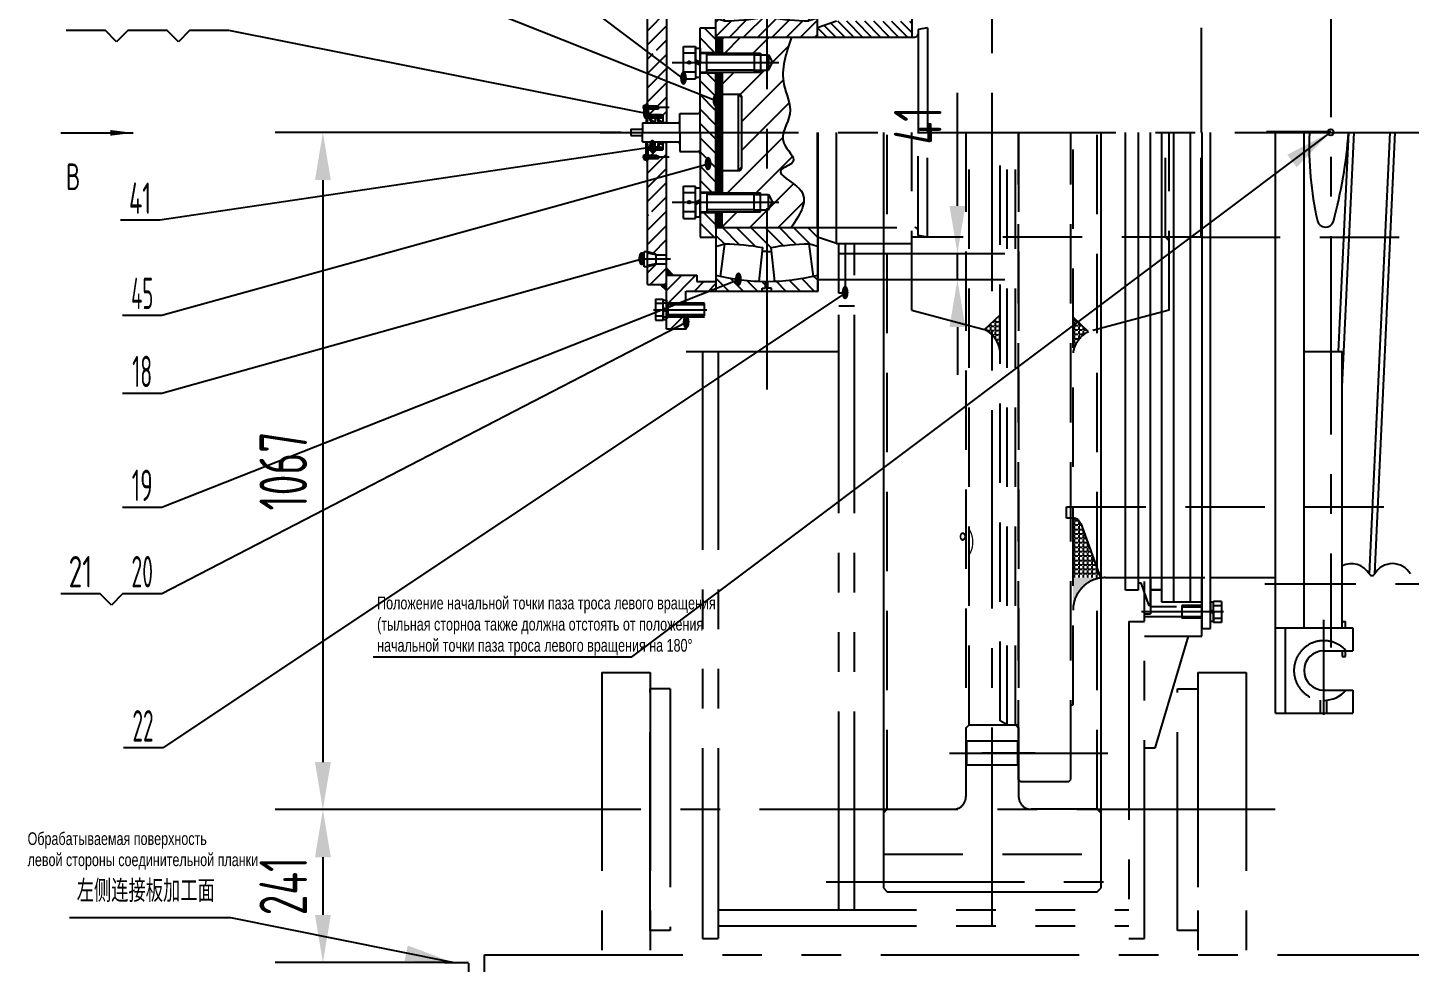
# Model space of a CAD drawing. Header units: millimetres. Extents: x 0 to 10500, y 0 to 7425.
# Drawn here: x 1186 to 3365, y 3063 to 4537 of the extents above; entities that cross this region are included whole.
import ezdxf
from ezdxf.enums import TextEntityAlignment as Align

# ---------------------------------------------------------------- set-up
doc = ezdxf.new("R2010")
doc.units = ezdxf.units.MM
doc.header["$LTSCALE"] = 250
for name, pattern in [('F', [0.75, 0.5, -0.25]), ('G', [2, 1.25, -0.25, 0.25, -0.25]), ('K', [2.5, 1.25, -0.25, 0.25, -0.25, 0.25, -0.25])]:
    doc.linetypes.add(name, pattern=pattern)
for name, color, linetype in [('01', 7, 'Continuous'), ('02', 1, 'Continuous'), ('04', 2, 'F'), ('05', 142, 'G'), ('07', 6, 'K'), ('08', 1, 'Continuous'), ('11', 3, 'Continuous')]:
    doc.layers.add(name, color=color, linetype=linetype)
doc.styles.get("Standard").update_dxf_attribs({"font": 'isocp', "width": 0.707, "bigfont": 'intecad.shx'})
doc.dimstyles.new('INTE', dxfattribs={"dimscale": 25, "dimtxt": 3, "dimasz": 3, "dimexe": 3, "dimexo": 0, "dimgap": 1, "dimtad": 1, "dimdsep": 46, "dimtxsty": 'Standard', "dimcen": 0, "dimclrd": 1, "dimclre": 1, "dimclrt": 3, "dimaunit": 1, "dimadec": 0, "dimazin": 0, "dimtfac": 1, "dimtmove": 0, "dimatfit": 0, "dimfxl": 1, "dimarcsym": 0})
pattern_1 = [(0, (-3806.6335, 7295.096), (0, 6.985), [5.08, -1.905]), (90, (-3806.6335, 7295.096), (-6.985, 4e-16), [5.08, -1.905])]

# ---------------------------------------------------------------- blocks, each defined once
blk = doc.blocks.new('re')
at = {"layer": '07', "color": 6, "linetype": 'K'}
for p, q in [((27778, 11548.3), (27778, 11103.3)), ((27778, 11548.3), (27854, 11548.3)), ((27854, 11548.3), (27854, 11103.3)), ((28717.5, 11548.3), (28717.5, 11103.3)), ((28717.5, 11548.3), (28793.5, 11548.3)), ((28793.5, 11548.3), (28793.5, 11103.3)), ((27885.7, 11522.8), (27854, 11522.8)), ((27854, 11141.8), (27854, 11522.8)), ((27885.7, 11522.8), (27885.7, 11141.8)), ((28685.7, 11141.8), (28685.7, 11522.8)), ((28685.7, 11522.8), (28717.5, 11522.8)), ((28717.5, 11522.8), (28717.5, 11141.8)), ((27885.7, 11141.8), (27854, 11141.8)), ((28717.5, 11141.8), (28685.7, 11141.8)), ((27593, 11103.3), (29816, 11103.3)), ((27593, 11065.3), (27593, 11103.3)), ((27568, 11090.3), (27568, 10176.3))]:
    blk.add_line(p, q, dxfattribs=at)
blk = doc.blocks.new('*D226')
at = {"layer": '08', "color": 1, "lineweight": -2}
for p, q in [((2120.6, 4372.1), (1576.2, 4372.1)), ((1651.2, 4297.1), (1651.2, 3380.1)), ((1967.6, 3305.1), (1576.2, 3305.1))]:
    blk.add_line(p, q, dxfattribs=at)
at = {"layer": '08', "color": 1}
for points in [[(1638.7, 4297.1), (1663.7, 4297.1), (1651.2, 4372.1)], [(1638.7, 3380.1), (1663.7, 3380.1), (1651.2, 3305.1)]]:
    blk.add_solid(points, dxfattribs=at)
at = {"layer": 'Defpoints', "color": 0}
for p in [(2120.6, 4372.1), (1651.2, 3305.1), (1967.6, 3305.1)]:
    blk.add_point(p, dxfattribs=at)
at = {"layer": '08', "color": 3, "insert": (1588.7, 3838.6), "char_height": 75, "attachment_point": 5, "rotation": 90}
blk.add_mtext('1067', dxfattribs=at)
blk = doc.blocks.new('e')
at = {"layer": '02', "linetype": 'Continuous'}
h = blk.add_hatch(dxfattribs=at)
h.set_pattern_fill('LINE', color=1, scale=5, angle=45, style=0)
h.set_pattern_definition([(45, (-10498.824, 8951.033), (-11.22532, 11.22532), [])])
h.paths.add_polyline_path([(-1.8, 235.4), (-1.8, 243.2), (-1.8, 245.5), (-7.3, 245.5), (-7.3, 250), (-80, 250), (-80, 225.6, -0.059237)])
h.paths.add_polyline_path([(80, 225.6), (80, 250), (7.3, 250), (7.3, 245.5), (1.8, 245.5), (1.8, 243.2), (1.8, 235.4, -0.059237)])
h.paths.add_polyline_path([(80, 150), (80, 180), (66.4, 175.7, -0.045229), (6.4, 181.4), (7.1, 187.5), (0, 187.5), (0, 150)])
h.paths.add_polyline_path([(-66.4, 175.7), (-80, 180), (-80, 150), (0, 150), (0, 187.5), (-7.1, 187.5), (-6.4, 181.4, -0.045229)])
at = {"layer": '01'}
for p, q in [((-80, 150), (-80, 250)), ((-80, 250), (80, 250)), ((-7.3, 250), (-7.3, 245.5)), ((-7.3, 245.5), (-1.8, 245.5)), ((-1.8, 245.5), (-1.8, 243.2)), ((-1.8, 243.2), (-1.8, 235.4)), ((7.3, 245.5), (1.8, 245.5)), ((1.8, 245.5), (1.8, 243.2)), ((1.8, 243.2), (1.8, 235.4)), ((7.3, 250), (7.3, 245.5)), ((80, 150), (80, 250)), ((-66.4, 175.7), (-73.3, 227.2)), ((-6.4, 181.4), (-12.4, 235.1)), ((6.4, 181.4), (12.4, 235.1)), ((66.4, 175.7), (73.3, 227.2)), ((-80, 180), (-66.4, 175.7)), ((0, 187.5), (-7.1, 187.5)), ((0, 187.5), (7.1, 187.5)), ((80, 180), (66.4, 175.7)), ((-80, 150), (80, 150))]:
    blk.add_line(p, q, dxfattribs=at)
for centre, start, end in [((0, -98.5), 90, 103.8651), ((0, -98.5), 76.1349, 90), ((-67.7, 509.5), 270.2241, 280.5827), ((67.7, 509.5), 259.4173, 269.7759)]:
    blk.add_arc(centre, 333.8, start, end, dxfattribs=at)
blk = doc.blocks.new('*U217')
at = {"layer": '01'}
for p, q in [((-15.1, 5), (-15.1, 0)), ((0, 5), (-15.1, 5)), ((-15.1, 0), (0, 0)), ((0, 0), (-2.9, 5)), ((0, 5), (2.9, 0)), ((0, 5), (15.1, 5)), ((15.1, 0), (0, 0)), ((15.1, 5), (15.1, 0))]:
    blk.add_line(p, q, dxfattribs=at)
at = {"layer": '05'}
blk.add_line((0, 7.1), (0, -2.1), dxfattribs=at)
blk = doc.blocks.new('*U213')
at = {"layer": '01'}
for p, q in [((-22.8, 7.5), (-22.8, 0)), ((0, 7.5), (-22.8, 7.5)), ((-22.8, 0), (0, 0)), ((0, 0), (-4.3, 7.5)), ((0, 7.5), (4.3, 0)), ((0, 7.5), (22.8, 7.5)), ((22.8, 0), (0, 0)), ((22.8, 7.5), (22.8, 0))]:
    blk.add_line(p, q, dxfattribs=at)
at = {"layer": '05'}
blk.add_line((0, 9.6), (0, -2.1), dxfattribs=at)
blk = doc.blocks.new('wtwtrwt')
at = {"layer": '02', "linetype": 'Continuous'}
h = blk.add_hatch(dxfattribs=at)
h.set_pattern_fill('ANSI31', color=1, scale=0.5, style=0)
h.set_pattern_definition([(45, (-12, 0), (-1.122532, 1.122532), [])])
h.paths.add_polyline_path([(365.2, 562.9), (365.2, 567.2), (353.2, 567.2), (353.2, 562.5), (356.3, 562.5, -0.250683), (357.2, 562.1), (357.7, 561.3), (357.7, 558.8, 0.377139), (360.7, 554.7), (364.8, 554.7), (364.8, 556.6), (361.6, 556.6, -0.534579), (359.3, 556.5, -0.485131), (361.1, 562.9)])
h.paths.add_polyline_path([(359.3, 523, -0.534579), (361.6, 522.9), (364.8, 522.9), (364.8, 524.7), (360.7, 524.7, 0.377139), (357.7, 520.7), (357.7, 518.2), (357.2, 517.4, -0.250683), (356.3, 517), (353.2, 517), (353.2, 512.2), (365.2, 512.2), (365.2, 516.6), (361.1, 516.6, -0.485131)])
at = {"layer": '01', "color": 7, "linetype": 'Continuous'}
for p, q in [((353.2, 567.2), (365.2, 567.2)), ((365.2, 567.2), (365.2, 562.9)), ((353.2, 512.2), (365.2, 512.2)), ((365.2, 512.2), (365.2, 516.6))]:
    blk.add_line(p, q, dxfattribs=at)
at = {"layer": '01'}
for p, q in [((353.2, 562.5), (356.3, 562.5)), ((357.2, 562.1), (357.7, 561.3)), ((357.7, 558.8), (357.7, 561.3)), ((360.7, 554.7), (364.8, 554.7)), ((361.1, 562.9), (365.2, 562.9)), ((364.8, 556.6), (361.6, 556.6)), ((364.8, 554.7), (364.8, 556.6)), ((360.7, 524.7), (364.8, 524.7)), ((364.8, 524.7), (364.8, 522.9)), ((353.2, 517), (356.3, 517)), ((357.2, 517.4), (357.7, 518.2)), ((357.7, 520.7), (357.7, 518.2)), ((361.1, 516.6), (365.2, 516.6)), ((364.8, 522.9), (361.6, 522.9))]:
    blk.add_line(p, q, dxfattribs=at)
for centre, radius in [((360.4, 557.3), 1.4), ((360.4, 557.3), 1.05), ((360.4, 522.2), 1.4), ((360.4, 522.2), 1.05)]:
    blk.add_circle(centre, radius, dxfattribs=at)
for centre, radius, start, end in [((356.3, 561.5), 1, 33.7078, 90), ((361.5, 558.5), 3.83, 175.3112, 257.9649), ((362.7, 559), 4.25, 112.9932, 216.511), ((361.5, 521), 3.83, 102.0351, 184.6888), ((356.3, 518), 1, 270, 326.2922), ((362.7, 520.5), 4.25, 143.489, 247.0068)]:
    blk.add_arc(centre, radius, start, end, dxfattribs=at)
at = {"layer": '05'}
for p, q in [((362.2, 557.3), (358.6, 557.3)), ((360.4, 558.9), (360.4, 555.6)), ((360.4, 520.6), (360.4, 523.9)), ((362.2, 522.2), (358.6, 522.2))]:
    blk.add_line(p, q, dxfattribs=at)
blk = doc.blocks.new('*U212')
at = {"layer": '01'}
for p, q in [((-15.1, 5), (-15.1, 0)), ((0, 5), (-15.1, 5)), ((-15.1, 0), (0, 0)), ((0, 0), (-2.9, 5)), ((0, 5), (2.9, 0)), ((0, 5), (15.1, 5)), ((15.1, 0), (0, 0)), ((15.1, 5), (15.1, 0))]:
    blk.add_line(p, q, dxfattribs=at)
at = {"layer": '05'}
blk.add_line((0, 7.1), (0, -2.1), dxfattribs=at)
blk = doc.blocks.new('*D223')
at = {"layer": '08', "color": 1, "lineweight": -2}
for p, q in [((2651.4, 4256.4), (2651.4, 4434.4)), ((2474.4, 4181.4), (2726.4, 4181.4)), ((2651.4, 4140.4), (2651.4, 4181.4)), ((2464.4, 4140.4), (2726.4, 4140.4)), ((2651.4, 4065.4), (2651.4, 3990.4))]:
    blk.add_line(p, q, dxfattribs=at)
at = {"layer": '08', "color": 1}
for points in [[(2638.9, 4256.4), (2663.9, 4256.4), (2651.4, 4181.4)], [(2638.9, 4065.4), (2663.9, 4065.4), (2651.4, 4140.4)]]:
    blk.add_solid(points, dxfattribs=at)
at = {"layer": 'Defpoints', "color": 0}
for p in [(2474.4, 4181.4), (2651.4, 4181.4), (2464.4, 4140.4)]:
    blk.add_point(p, dxfattribs=at)
at = {"layer": '08', "color": 3, "insert": (2588.9, 4382.9), "char_height": 75, "attachment_point": 5, "rotation": 90}
blk.add_mtext('41', dxfattribs=at)
blk = doc.blocks.new('*D221')
at = {"layer": '08', "color": 1, "lineweight": -2}
for p, q in [((1967.6, 3305.1), (1576.2, 3305.1)), ((1651.2, 3230.1), (1651.2, 3139.1)), ((1856.1, 3064.1), (1576.2, 3064.1))]:
    blk.add_line(p, q, dxfattribs=at)
at = {"layer": '08', "color": 1}
for points in [[(1638.7, 3230.1), (1663.7, 3230.1), (1651.2, 3305.1)], [(1638.7, 3139.1), (1663.7, 3139.1), (1651.2, 3064.1)]]:
    blk.add_solid(points, dxfattribs=at)
at = {"layer": 'Defpoints', "color": 0}
for p in [(1967.6, 3305.1), (1651.2, 3064.1), (1856.1, 3064.1)]:
    blk.add_point(p, dxfattribs=at)
at = {"layer": '08', "color": 3, "insert": (1588.7, 3184.6), "char_height": 75, "attachment_point": 5, "rotation": 90}
blk.add_mtext('241', dxfattribs=at)

msp = doc.modelspace()

# ---------------------------------------------------------------- hatches: boundary and pattern name
at = {"layer": '01'}
for points in [[(2192.818, 4158.289), (2192.818, 4147.145), (2203.09, 4147.145)], [(2192.818, 4123.269), (2192.818, 4132.645), (2182.818, 4132.645)]]:
    msp.add_hatch(color=256, dxfattribs=at).paths.add_polyline_path(points)
at = {"layer": '02'}
h = msp.add_hatch(dxfattribs=at)
h.set_pattern_fill('LINE', color=256, scale=5, angle=45, style=0)
h.set_pattern_definition([(45, (862.751, 560.708), (-11.22532, 11.22532), [])])
h.paths.add_polyline_path([(2192.818, 4333.145), (2181.182, 4333.145), (2179.818, 4331.145), (2177.818, 4331.145), (2177.818, 4330.645), (2162.818, 4330.645), (2162.818, 4247.645), (2177.818, 4247.645), (2177.818, 4247.145), (2179.818, 4247.145), (2181.182, 4245.145), (2192.818, 4245.145)])
h.paths.add_polyline_path([(2192.818, 4499.145), (2181.182, 4499.145), (2179.818, 4497.145), (2177.818, 4497.145), (2177.818, 4496.645), (2162.818, 4496.645), (2162.818, 4413.645), (2177.818, 4413.645), (2177.818, 4413.145), (2179.818, 4413.145), (2181.182, 4411.145), (2192.818, 4411.145)])
h.paths.add_polyline_path([(2192.818, 4611.645), (2162.818, 4611.645), (2162.818, 4501.645), (2177.818, 4501.645), (2177.818, 4501.145), (2179.818, 4501.145), (2181.182, 4499.145), (2192.818, 4499.145)])
h.paths.add_polyline_path([(2192.818, 4411.145), (2181.182, 4411.145), (2179.818, 4409.145), (2177.818, 4409.145), (2177.818, 4408.645), (2162.818, 4408.645), (2162.818, 4399.645), (2184.818, 4399.645), (2184.818, 4387.145), (2192.818, 4387.145)])
h.paths.add_polyline_path([(2192.818, 4357.145), (2184.818, 4357.145), (2184.818, 4344.645), (2162.818, 4344.645), (2162.818, 4335.645), (2177.818, 4335.645), (2177.818, 4335.145), (2179.818, 4335.145), (2181.182, 4333.145), (2192.818, 4333.145)])
h.paths.add_polyline_path([(2192.818, 4245.145), (2181.182, 4245.145), (2179.818, 4243.145), (2177.818, 4243.145), (2177.818, 4242.645), (2162.818, 4242.645), (2162.818, 4183.767), (2175.818, 4180.21), (2175.818, 4179.145), (2192.818, 4179.145)])
h.paths.add_polyline_path([(2192.818, 4165.145), (2175.818, 4165.145), (2175.818, 4164.079), (2162.818, 4160.522), (2162.818, 4132.645), (2192.818, 4132.645)])
at = {"layer": '02', "linetype": 'Continuous'}
h = msp.add_hatch(dxfattribs=at)
h.set_pattern_fill('LINE', color=1, scale=5, angle=135, style=0)
h.set_pattern_definition([(135, (862.751, 560.708), (-11.22532, -11.22532), [])])
h.paths.add_polyline_path([(2245.818, 4498.145), (2270.818, 4498.145), (2270.818, 4522.145), (2270.818, 4537.145), (2245.818, 4537.145)])
h.paths.add_polyline_path([(2270.818, 4421.708), (2270.818, 4466.145), (2245.818, 4466.145), (2245.818, 4426.913)])
h.paths.add_polyline_path([(2270.818, 4421.708), (2245.818, 4426.913), (2245.818, 4372.145), (2270.818, 4372.145), (2270.818, 4378.924)])
h.paths.add_polyline_path([(2245.818, 4278.145), (2270.818, 4278.145), (2270.818, 4309.092, -0.00872337), (2270.818, 4309.197), (2270.818, 4372.145), (2245.818, 4372.145)])
h.paths.add_polyline_path([(2270.818, 4246.145), (2245.818, 4246.145), (2245.818, 4207.145), (2270.818, 4207.145), (2270.818, 4222.145)])
h.paths.add_polyline_path([(2261.956, 4410.34), (2280.92, 4410.34), (2280.92, 4434.956), (2261.956, 4434.956)], flags=9)
h.paths.add_polyline_path([(2249.456, 4310.587), (2268.42, 4310.587), (2268.42, 4335.202), (2249.456, 4335.202)], flags=24)
h = msp.add_hatch(dxfattribs=at)
h.set_pattern_fill('_USER', color=1, scale=10, angle=135, style=0, pattern_type=0)
h.set_pattern_definition([(135, (-3882.634, 14795.879), (-7.071068, -7.071068), [])])
h.paths.add_polyline_path([(2464.418, 4547.145), (2460.818, 4547.145), (2431.818, 4537.478), (2431.818, 4522.145), (2464.418, 4522.145)])
h.paths.add_polyline_path([(2464.418, 4522.145), (2474.418, 4522.145), (2474.418, 4547.145), (2464.418, 4547.145)])
h.paths.add_polyline_path([(2474.418, 4547.145), (2474.418, 4522.145), (2579.418, 4522.145), (2579.418, 4547.145)])
at = {"layer": '02'}
h = msp.add_hatch(dxfattribs=at)
h.set_pattern_fill('LINE', color=256, scale=10, angle=45, style=0)
h.set_pattern_definition([(45, (862.75, 560.708), (-22.45064, 22.45064), [])])
h.paths.add_polyline_path([(2330.818, 4277.145), (2340.818, 4277.145), (2340.818, 4274.145), (2350.818, 4274.145), (2350.818, 4372.145), (2310.818, 4372.145), (2310.818, 4315.145, -0.41421356), (2307.818, 4312.145), (2280.818, 4312.145), (2280.818, 4277.145)])
h.paths.add_polyline_path([(2350.818, 4470.145), (2340.818, 4470.145), (2340.818, 4467.145), (2330.818, 4467.145), (2280.818, 4467.145), (2280.818, 4432.145), (2307.818, 4432.145, -0.41421356), (2310.818, 4429.145), (2310.818, 4372.145), (2350.818, 4372.145)])
h.paths.add_polyline_path([(2283.818, 4522.145), (2280.818, 4519.145), (2280.818, 4497.145), (2330.818, 4497.145), (2340.818, 4497.145), (2340.818, 4494.145), (2350.818, 4494.145), (2350.818, 4522.145)])
h.paths.add_polyline_path([(2350.818, 4222.145), (2350.818, 4250.145), (2340.818, 4250.145), (2340.818, 4247.145), (2330.818, 4247.145), (2280.818, 4247.145), (2280.818, 4225.145), (2283.818, 4222.145)])
edge = h.paths.add_edge_path()
edge.add_line((2353.818, 4250.145), (2350.818, 4250.145))
edge.add_line((2350.818, 4250.145), (2350.818, 4222.145))
edge.add_line((2350.818, 4222.145), (2389.18, 4222.145))
edge.add_spline(control_points=[(2389.18, 4222.145), (2403.891, 4243.863), (2428.348, 4279.972), (2353.843, 4310.3), (2406.493, 4325.443), (2374.829, 4350.056), (2375.726, 4366.455), (2377.213, 4372.145)], knot_values=[152.68168255, 152.68168255, 152.68168255, 152.68168255, 215.16964843, 256.56937513, 279.62581125, 312.14025408, 329.5530879, 329.5530879, 329.5530879, 329.5530879], degree=3, periodic=0)
edge.add_line((2377.213, 4372.145), (2350.818, 4372.145))
edge.add_line((2350.818, 4372.145), (2350.818, 4274.145))
edge.add_line((2350.818, 4274.145), (2353.818, 4274.145))
edge.add_line((2353.818, 4274.145), (2360.179, 4262.145))
edge.add_line((2360.179, 4262.145), (2353.818, 4250.145))
edge = h.paths.add_edge_path()
edge.add_line((2350.818, 4372.145), (2377.213, 4372.145))
edge.add_spline(control_points=[(2377.213, 4372.145), (2379.757, 4381.882), (2395.217, 4406.825), (2367.199, 4456.732), (2381.387, 4497.215), (2390.124, 4522.145)], knot_values=[0, 0, 0, 0, 29.79875022, 77.01034782, 152.68168255, 152.68168255, 152.68168255, 152.68168255], degree=3, periodic=0)
edge.add_line((2390.124, 4522.145), (2350.818, 4522.145))
edge.add_line((2350.818, 4522.145), (2350.818, 4494.145))
edge.add_line((2350.818, 4494.145), (2353.818, 4494.145))
edge.add_line((2353.818, 4494.145), (2360.179, 4482.145))
edge.add_line((2360.179, 4482.145), (2353.818, 4470.145))
edge.add_line((2353.818, 4470.145), (2350.818, 4470.145))
edge.add_line((2350.818, 4470.145), (2350.818, 4372.145))
at = {"layer": '02', "linetype": 'Continuous'}
h = msp.add_hatch(dxfattribs=at)
h.set_pattern_fill('ANSI31', color=1, scale=0.5, angle=90, style=0)
h.set_pattern_definition([(135, (1809.5739, 3832.404), (-1.122532, -1.122532), [])])
h.paths.add_polyline_path([(2186.818, 4395.325), (2186.818, 4399.645), (2174.818, 4399.645), (2174.818, 4394.919), (2177.91, 4394.919, -0.25068285), (2178.742, 4394.474), (2179.268, 4393.685), (2179.268, 4391.209, 0.37713914), (2182.29, 4387.145), (2186.362, 4387.145), (2186.362, 4388.993), (2183.22, 4388.993, -0.53457922), (2180.894, 4388.881, -0.48513083), (2182.651, 4395.325)])
h.paths.add_polyline_path([(2180.894, 4355.408, -0.53457922), (2183.22, 4355.296), (2186.362, 4355.296), (2186.362, 4357.145), (2182.29, 4357.145, 0.37713914), (2179.268, 4353.081), (2179.268, 4350.604), (2178.742, 4349.815, -0.25068285), (2177.91, 4349.37), (2174.818, 4349.37), (2174.818, 4344.645), (2186.818, 4344.645), (2186.818, 4348.964), (2182.651, 4348.964, -0.48513083)])
h = msp.add_hatch(dxfattribs=at)
h.set_pattern_fill('LINE', color=1, scale=5, angle=45, style=0)
h.set_pattern_definition([(45, (-3882.634, 14795.88), (-11.22532, 11.22532), [])])
h.paths.add_polyline_path([(2192.818, 4147.145), (2223.818, 4147.145), (2223.818, 4122.145), (2222.818, 4122.145), (2222.818, 4103.645), (2192.818, 4103.645), (2192.818, 4107.745)])
h.paths.add_polyline_path([(2223.818, 4122.145), (2223.818, 4147.145), (2240.818, 4147.145), (2240.818, 4137.145), (2270.818, 4137.145), (2270.818, 4122.145)])
h.paths.add_polyline_path([(2192.818, 4062.145), (2192.818, 4081.645), (2222.818, 4081.645), (2222.818, 4062.145)])
at = {"layer": '04', "linetype": 'F'}
h = msp.add_hatch(dxfattribs=at)
h.set_pattern_fill('ANGLE', color=2, style=0)
h.set_pattern_definition([(0, (-3882.6335, 14795.879), (0, 6.985), [5.08, -1.905]), (90, (-3882.6335, 14795.879), (-6.985, 4e-16), [5.08, -1.905])])
h.paths.add_polyline_path([(2694.026, 4061.435), (2718.618, 4054.846), (2718.618, 4084.527)])
h.paths.add_polyline_path([(2718.618, 4028.137), (2718.618, 4054.846), (2694.026, 4061.435, -0.25091756)])
h = msp.add_hatch(dxfattribs=at)
h.set_pattern_fill('ANGLE', color=2, style=0)
h.set_pattern_definition(pattern_1)
h.paths.add_polyline_path([(2858.209, 4058.059), (2833.618, 4081.151), (2833.618, 4051.47)])
h.paths.add_polyline_path([(2858.209, 4058.059), (2833.618, 4051.47), (2833.618, 4024.761, -0.25091756)])
h = msp.add_hatch(dxfattribs=at)
h.set_pattern_fill('ANGLE', color=2, style=0)
h.set_pattern_definition(pattern_1)
h.paths.add_polyline_path([(2845.834, 3755.791, 0.31529879), (2833.618, 3764.345), (2833.618, 3670.645), (2876.824, 3670.645)])
msp.add_hatch(color=2, dxfattribs=at).paths.add_polyline_path([(2884.512, 3670.645), (2833.618, 3670.645), (2833.618, 3619.47, -0.41118088)])

# ---------------------------------------------------------------- linework, layer by layer
at = {"layer": '01', "color": 7, "linetype": 'Continuous'}
for p, q in [((2192.818, 4682.145), (2192.818, 4387.145)), ((2162.818, 4387.145), (2162.818, 4611.645)), ((2219.618, 4456.72), (2219.618, 4507.57)), ((2219.618, 4507.57), (2238.318, 4507.57)), ((2238.318, 4497.145), (2219.618, 4497.145)), ((2238.318, 4507.57), (2238.318, 4456.72)), ((2353.818, 4494.145), (2360.179, 4482.145)), ((2353.818, 4494.145), (2353.818, 4470.145)), ((2330.818, 4470.145), (2353.818, 4470.145)), ((2353.818, 4470.145), (2360.179, 4482.145)), ((2238.318, 4467.145), (2219.618, 4467.145)), ((2219.618, 4456.72), (2238.318, 4456.72)), ((2273.818, 4432.145), (2307.818, 4432.145)), ((2305.818, 4432.145), (2310.818, 4427.145)), ((2160.818, 4417.145), (2160.818, 4387.145)), ((2160.818, 4417.145), (2162.818, 4417.145)), ((2162.818, 4417.145), (2162.818, 4390.645)), ((2154.818, 4387.145), (2210.818, 4387.145)), ((2162.818, 4388.106), (2160.818, 4388.106)), ((2162.818, 4399.647), (2186.818, 4399.647)), ((2162.818, 4399.645), (2186.818, 4399.645)), ((2184.818, 4399.645), (2162.818, 4399.645)), ((2174.818, 4399.647), (2186.818, 4399.647)), ((2174.818, 4399.647), (2186.818, 4399.647)), ((2186.362, 4387.145), (2186.362, 4388.993)), ((2186.818, 4399.647), (2186.818, 4387.145)), ((2186.818, 4399.647), (2186.818, 4395.325)), ((2186.818, 4399.647), (2186.818, 4396.349)), ((2186.818, 4399.645), (2186.818, 4387.145)), ((2186.818, 4387.645), (2192.818, 4387.645)), ((2186.818, 4387.145), (2190.818, 4387.145)), ((2213.818, 4402.145), (2242.818, 4402.145)), ((2213.818, 4372.145), (2213.818, 4402.145)), ((2136.818, 4377.145), (2136.818, 4367.145)), ((2213.818, 4372.145), (2213.818, 4342.145)), ((2973.118, 4372.145), (2973.118, 3632.495)), ((2992.118, 4372.145), (2992.118, 3632.495)), ((3018.118, 4372.145), (3018.118, 3632.495)), ((3050.118, 3590.686), (3050.118, 4372.145)), ((3152.918, 3457.277), (3152.918, 4372.145)), ((2154.818, 4357.145), (2210.818, 4357.145)), ((2160.818, 4327.145), (2160.818, 4357.145)), ((2162.818, 4356.184), (2160.818, 4356.184)), ((2162.818, 4132.645), (2162.818, 4357.145)), ((2162.818, 4327.145), (2162.818, 4353.645)), ((2186.818, 4357.145), (2186.818, 4344.645)), ((2186.818, 4357.145), (2186.818, 4344.645)), ((2186.818, 4357.145), (2190.818, 4357.145)), ((2186.818, 4356.645), (2192.818, 4356.645)), ((2213.818, 4342.145), (2242.818, 4342.145)), ((2160.818, 4327.145), (2162.818, 4327.145)), ((2305.818, 4312.145), (2310.818, 4317.145)), ((2273.817, 4312.145), (2307.818, 4312.145)), ((2219.618, 4236.72), (2219.618, 4287.57)), ((2219.618, 4287.57), (2238.318, 4287.57)), ((2238.318, 4277.145), (2219.618, 4277.145)), ((2238.318, 4236.72), (2238.318, 4287.57)), ((2330.818, 4274.145), (2353.818, 4274.145)), ((2353.818, 4274.145), (2360.179, 4262.145)), ((2353.818, 4250.145), (2353.818, 4274.145)), ((2353.818, 4250.145), (2360.179, 4262.145)), ((2238.318, 4247.145), (2219.618, 4247.145)), ((2219.618, 4236.72), (2238.318, 4236.72)), ((2460.818, 4197.095), (2534.918, 4197.095)), ((2175.818, 4179.145), (2162.818, 4181.71)), ((2175.818, 4165.145), (2162.818, 4162.58)), ((2175.818, 4180.21), (2175.818, 4164.079)), ((2175.818, 4179.145), (2192.818, 4179.145)), ((2175.818, 4165.145), (2192.818, 4165.145)), ((2192.818, 4147.145), (2240.818, 4147.145)), ((2162.818, 4132.645), (2192.818, 4132.645)), ((2222.818, 4122.145), (2222.818, 4102.645)), ((2240.818, 4137.145), (2270.818, 4137.145)), ((2222.818, 4082.645), (2222.818, 4062.145)), ((2223.818, 4062.145), (2192.818, 4062.145)), ((3257.918, 3591.277), (3257.918, 4026.678)), ((2884.512, 3670.645), (2916.418, 3670.645)), ((3050.118, 3670.645), (3152.918, 3670.645)), ((2973.118, 3632.495), (3037.118, 3632.495)), ((2946.418, 3613.345), (2955.918, 3613.345)), ((3036.618, 3590.686), (3050.118, 3590.686)), ((3152.918, 3591.277), (3274.918, 3591.277)), ((3223.918, 3457.277), (3223.918, 3477.544)), ((3233.918, 3457.277), (3233.918, 3477.544)), ((3152.918, 3457.277), (3274.918, 3457.277)), ((2747.918, 3352.645), (2750.918, 3349.645))]:
    msp.add_line(p, q, dxfattribs=at)
at = {"layer": '01'}
for p, q in [((2579.418, 4652.145), (2579.418, 4522.145)), ((2245.818, 4372.145), (2245.818, 4537.145)), ((2245.818, 4537.145), (2270.818, 4537.145)), ((2460.818, 4547.145), (2430.818, 4537.145)), ((2604.418, 4537.145), (2589.418, 4534.5)), ((2589.418, 4534.5), (2589.418, 4372.145)), ((2604.418, 4537.145), (2604.418, 4372.12)), ((3035.418, 4537.145), (3035.418, 4372.145)), ((2270.818, 4522.145), (2270.818, 4498.145)), ((2280.818, 4519.145), (2270.818, 4519.145)), ((2271.818, 4519.145), (2271.818, 4498.145)), ((2273.818, 4519.145), (2273.818, 4498.145)), ((2275.818, 4519.145), (2275.818, 4498.145)), ((2277.818, 4519.145), (2277.818, 4498.145)), ((2278.818, 4519.145), (2278.818, 4498.145)), ((2279.818, 4519.145), (2279.818, 4498.145)), ((2283.818, 4522.145), (2280.818, 4519.145)), ((2280.818, 4519.145), (2280.818, 4497.145)), ((2416.911, 4522.145), (2584.418, 4522.145)), ((2245.818, 4498.145), (2280.818, 4498.145)), ((2245.818, 4497.145), (2330.818, 4497.145)), ((2256.318, 4467.145), (2256.318, 4497.145)), ((2330.818, 4497.145), (2330.818, 4467.145)), ((2330.818, 4494.145), (2353.818, 4494.145)), ((2340.818, 4497.145), (2340.818, 4467.145)), ((2245.818, 4456.72), (2245.818, 4482.145)), ((2245.818, 4467.145), (2330.818, 4467.145)), ((2245.818, 4466.145), (2280.818, 4466.145)), ((2270.818, 4372.145), (2270.818, 4466.145)), ((2273.818, 4278.145), (2273.818, 4466.145)), ((2275.818, 4278.145), (2275.818, 4466.145)), ((2277.818, 4278.145), (2277.818, 4466.145)), ((2278.818, 4278.145), (2278.818, 4466.145)), ((2279.818, 4278.145), (2279.818, 4466.145)), ((2280.818, 4467.145), (2280.818, 4277.145)), ((2305.818, 4432.145), (2305.818, 4312.145)), ((2310.818, 4429.145), (2310.818, 4315.145)), ((2157.018, 4414.975), (2159.818, 4414.975)), ((2157.018, 4411.145), (2157.018, 4414.975)), ((2159.818, 4413.145), (2157.018, 4413.145)), ((2157.018, 4411.145), (2157.018, 4407.315)), ((2159.818, 4409.145), (2157.018, 4409.145)), ((2157.018, 4407.315), (2159.818, 4407.315)), ((2159.818, 4414.975), (2159.818, 4411.145)), ((2159.818, 4414.252), (2160.818, 4414.252)), ((2159.818, 4407.315), (2159.818, 4411.145)), ((2159.818, 4408.037), (2160.818, 4408.037)), ((2160.818, 4413.145), (2172.818, 4413.145)), ((2160.818, 4409.145), (2172.818, 4409.145)), ((2162.818, 4413.145), (2179.818, 4413.145)), ((2162.818, 4387.145), (2162.818, 4409.145)), ((2162.818, 4409.145), (2179.818, 4409.145)), ((2162.918, 4413.145), (2162.918, 4411.145)), ((2162.918, 4409.145), (2162.918, 4411.145)), ((2172.818, 4413.145), (2172.818, 4411.145)), ((2172.818, 4409.145), (2172.818, 4411.145)), ((2177.818, 4408.645), (2177.818, 4413.645)), ((2179.818, 4413.145), (2181.182, 4411.145)), ((2179.818, 4409.145), (2179.818, 4413.145)), ((2179.818, 4409.145), (2181.182, 4411.145)), ((2154.818, 4387.145), (2154.818, 4372.145)), ((2174.818, 4395.325), (2174.818, 4387.145)), ((2174.818, 4394.919), (2177.91, 4394.919)), ((2178.742, 4394.474), (2179.268, 4393.685)), ((2179.268, 4391.209), (2179.268, 4393.685)), ((2182.29, 4387.145), (2186.362, 4387.145)), ((2182.651, 4395.325), (2186.818, 4395.325)), ((2186.362, 4388.993), (2183.22, 4388.993)), ((2136.818, 4377.145), (2153.818, 4377.145)), ((2136.818, 4367.145), (2153.818, 4367.145)), ((2154.818, 4357.145), (2154.818, 4372.145)), ((2245.818, 4372.145), (2245.818, 4207.145)), ((2270.818, 4278.145), (2270.818, 4378.924)), ((2430.818, 4222.145), (2430.818, 4372.145)), ((2460.818, 4197.095), (2460.818, 4372.12)), ((2534.918, 4372.12), (2534.918, 3181.716)), ((2877.918, 3181.716), (2877.918, 4372.145)), ((2916.418, 3650.645), (2916.418, 4372.145)), ((2936.418, 4372.145), (2936.418, 3650.645)), ((2955.918, 3628.113), (2955.918, 4372.145)), ((3037.118, 3590.686), (3037.118, 4372.145)), ((3239.818, 4372.895), (3138.818, 4372.895)), ((3138.818, 4372.895), (3138.818, 4371.395)), ((3239.818, 4371.395), (3138.818, 4371.395)), ((3197.918, 3591.277), (3197.918, 4372.145)), ((3239.818, 4372.895), (3239.818, 4371.395)), ((3267.984, 4372.145), (3251.848, 4026.678)), ((3257.918, 3971.085), (3276.651, 4372.145)), ((3332.984, 4372.145), (3300.484, 3676.357)), ((3309.151, 3676.357), (3341.651, 4372.145)), ((2162.818, 4353.645), (2162.818, 4357.145)), ((2162.818, 4353.645), (2162.818, 4335.145)), ((2174.818, 4348.964), (2174.818, 4357.145)), ((2174.818, 4349.37), (2177.91, 4349.37)), ((2174.818, 4344.642), (2186.818, 4344.642)), ((2178.742, 4349.815), (2179.268, 4350.604)), ((2179.268, 4353.081), (2179.268, 4350.604)), ((2182.29, 4357.145), (2186.362, 4357.145)), ((2182.651, 4348.964), (2186.818, 4348.964)), ((2186.362, 4355.296), (2183.22, 4355.296)), ((2186.362, 4357.145), (2186.362, 4355.296)), ((2192.818, 4062.145), (2192.818, 4357.145)), ((2157.018, 4333.145), (2157.018, 4336.975)), ((2157.018, 4336.975), (2159.818, 4336.975)), ((2159.818, 4335.145), (2157.018, 4335.145)), ((2157.018, 4333.145), (2157.018, 4329.315)), ((2159.818, 4331.145), (2157.018, 4331.145)), ((2157.018, 4329.315), (2159.818, 4329.315)), ((2159.818, 4336.975), (2159.818, 4333.145)), ((2159.818, 4336.252), (2160.818, 4336.252)), ((2159.818, 4329.315), (2159.818, 4333.145)), ((2159.818, 4330.037), (2160.818, 4330.037)), ((2160.818, 4335.145), (2172.818, 4335.145)), ((2160.818, 4331.145), (2172.818, 4331.145)), ((2162.818, 4335.145), (2179.818, 4335.145)), ((2162.818, 4331.145), (2179.818, 4331.145)), ((2162.918, 4335.145), (2162.918, 4333.145)), ((2162.918, 4331.145), (2162.918, 4333.145)), ((2172.818, 4335.145), (2172.818, 4333.145)), ((2172.818, 4331.145), (2172.818, 4333.145)), ((2177.818, 4335.645), (2177.818, 4330.645)), ((2179.818, 4335.145), (2181.182, 4333.145)), ((2179.818, 4335.145), (2179.818, 4331.145)), ((2179.818, 4331.145), (2181.182, 4333.145)), ((2245.818, 4278.145), (2280.818, 4278.145)), ((2245.818, 4277.145), (2330.818, 4277.145)), ((2256.318, 4277.145), (2256.318, 4247.145)), ((2330.818, 4247.145), (2330.818, 4277.145)), ((2340.818, 4247.145), (2340.818, 4277.145)), ((2245.818, 4247.145), (2330.818, 4247.145)), ((2245.818, 4246.145), (2280.818, 4246.145)), ((2270.818, 4222.145), (2270.818, 4246.145)), ((2271.818, 4225.145), (2271.818, 4246.145)), ((2273.818, 4225.145), (2273.818, 4246.145)), ((2275.818, 4225.145), (2275.818, 4246.145)), ((2277.818, 4225.145), (2277.818, 4246.145)), ((2278.818, 4225.145), (2278.818, 4246.145)), ((2279.818, 4225.145), (2279.818, 4246.145)), ((2280.818, 4225.145), (2280.818, 4247.145)), ((2330.818, 4250.145), (2353.818, 4250.145)), ((2245.818, 4207.145), (2270.818, 4207.145)), ((2280.818, 4225.145), (2270.818, 4225.145)), ((2283.818, 4222.145), (2280.818, 4225.145)), ((2460.818, 4197.095), (2430.818, 4207.095)), ((2464.418, 4118.776), (2464.418, 4197.095)), ((2474.418, 4197.095), (2474.418, 4118.776)), ((2162.818, 4183.767), (2157.674, 4183.767)), ((2157.674, 4160.522), (2157.674, 4183.767)), ((2162.818, 4160.522), (2157.674, 4160.522)), ((2192.818, 4158.289), (2203.09, 4147.145)), ((2240.818, 4147.145), (2240.818, 4137.145)), ((2182.818, 4132.645), (2192.818, 4123.269)), ((2175.318, 4109.12), (2187.818, 4109.12)), ((2175.318, 4109.12), (2175.318, 4076.17)), ((2187.818, 4102.645), (2175.318, 4102.645)), ((2187.818, 4076.17), (2187.818, 4109.12)), ((2187.818, 4103.645), (2252.818, 4103.645)), ((2192.818, 4102.645), (2252.818, 4102.645)), ((2195.318, 4082.645), (2195.318, 4102.645)), ((2252.818, 4082.645), (2252.818, 4102.645)), ((2474.418, 4118.776), (2464.418, 4118.776)), ((2187.818, 4082.645), (2175.318, 4082.645)), ((2175.318, 4076.17), (2187.818, 4076.17)), ((2187.818, 4081.645), (2252.818, 4081.645)), ((2192.818, 4082.645), (2252.818, 4082.645)), ((2223.818, 4062.145), (2223.818, 4082.645)), ((3197.918, 4026.678), (3257.918, 4026.678)), ((2936.418, 3662.491), (2940.555, 3662.491)), ((2940.555, 3662.491), (2953.274, 3626.22)), ((2936.418, 3650.645), (2916.418, 3650.645)), ((2973.118, 3651.395), (2955.918, 3651.395)), ((2953.274, 3626.22), (2955.918, 3628.113)), ((3036.618, 3626.645), (3005.118, 3626.645)), ((3005.118, 3626.645), (3005.118, 3606.645)), ((3036.618, 3590.686), (3036.618, 3632.495)), ((3067.618, 3633.12), (3055.118, 3633.12)), ((3055.118, 3600.17), (3055.118, 3633.12)), ((3055.118, 3626.645), (3067.618, 3626.645)), ((3067.618, 3633.12), (3067.618, 3600.17)), ((3036.618, 3606.645), (3005.118, 3606.645)), ((3055.118, 3606.645), (3067.618, 3606.645)), ((3067.618, 3600.17), (3055.118, 3600.17)), ((3257.918, 3601.277), (3262.918, 3601.277)), ((3262.918, 3591.277), (3262.918, 3601.277)), ((3167.918, 3591.277), (3167.918, 3457.277)), ((3274.918, 3591.277), (3274.918, 3555.277)), ((3228.918, 3555.277), (3274.918, 3555.277)), ((3257.918, 3555.277), (3257.918, 3546.277)), ((3262.918, 3546.277), (3262.918, 3555.277)), ((3257.918, 3546.277), (3262.918, 3546.277)), ((3228.918, 3493.277), (3274.918, 3493.277)), ((3274.918, 3493.277), (3274.918, 3457.277)), ((2666.418, 3375.12), (2666.418, 3413.12)), ((2534.918, 3181.716), (2540.918, 3175.716)), ((2540.918, 3175.716), (2871.918, 3175.716)), ((2871.918, 3175.716), (2877.918, 3181.716))]:
    msp.add_line(p, q, dxfattribs=at)
at = {"layer": '01', "color": 7, "linetype": 'Continuous'}
for centre in [(2228.525, 4482.145), (2228.525, 4262.145)]:
    msp.add_circle(centre, 2, dxfattribs=at)
at = {"layer": '01'}
for centre, radius in [((2182.02, 4389.714), 1.401), ((2182.02, 4389.714), 1.051), ((3239.818, 4372.145), 5), ((2182.02, 4354.575), 1.401), ((2182.02, 4354.575), 1.051)]:
    msp.add_circle(centre, radius, dxfattribs=at)
for centre, radius, start, end in [((2584.418, 4527.145), 5, 270, 0), ((2273.818, 4435.145), 3, 180, 270), ((2242.818, 4405.145), 3, 270, 0), ((2177.91, 4393.919), 1, 33.707758, 90), ((2183.09, 4390.895), 3.835, 175.3112, 257.96489), ((2184.312, 4391.411), 4.252, 112.993232, 216.511045), ((2153.818, 4378.145), 1, 270, 0), ((2153.818, 4366.145), 1, 0, 90), ((3742.496, 4350.009), 536.588, 177.715849, 192.630934), ((2539.542, 4424.45), 730.318, 344.704416, 355.892971), ((2177.91, 4350.37), 1, 270, 326.292242), ((2183.09, 4353.394), 3.835, 102.03511, 184.6888), ((2184.312, 4352.878), 4.252, 143.488955, 247.006768), ((2242.818, 4339.145), 3, 0, 90), ((2273.817, 4309.145), 3, 90, 180), ((3231.571, 4235.917), 13.086, 194.352846, 341.630638)]:
    msp.add_arc(centre, radius, start, end, dxfattribs=at)
at = {"layer": '01', "color": 7, "linetype": 'Continuous'}
for centre, radius, start, end in [((2307.818, 4429.145), 3, 0, 90), ((2210.818, 4390.145), 3, 270, 0), ((2210.818, 4354.145), 3, 0, 90), ((2307.818, 4315.145), 3, 270, 0), ((3272.318, 3660.143), 32.5, 29.926435, 116.300366), ((3337.318, 3660.143), 32.5, 29.926435, 150.073565), ((3304.818, 3678.851), 5, 209.926435, 330.073565), ((3228.918, 3524.277), 31, 90, 270), ((3228.918, 3524.277), 47, 270, 318.732573)]:
    msp.add_arc(centre, radius, start, end, dxfattribs=at)
at = {"layer": '02'}
for p, q in [((2270.818, 4421.708), (1397.385, 4768.923)), ((2219.618, 4456.72), (1807.207, 4768.923)), ((1308.285, 4532.505), (1246.285, 4532.505)), ((1325.963, 4514.828), (1308.285, 4532.505)), ((1343.641, 4532.505), (1325.963, 4514.828)), ((1405.641, 4532.505), (1343.641, 4532.505)), ((1423.318, 4514.828), (1405.641, 4532.505)), ((1440.996, 4532.505), (1423.318, 4514.828)), ((1502.996, 4532.505), (1440.996, 4532.505)), ((2160.818, 4402.145), (1502.996, 4532.505)), ((2330.818, 4494.145), (2256.318, 4494.145)), ((2330.818, 4497.145), (2340.818, 4497.145)), ((2330.818, 4470.145), (2256.318, 4470.145)), ((2330.818, 4467.145), (2340.818, 4467.145)), ((2177.818, 4413.645), (2162.818, 4413.645)), ((2177.818, 4408.645), (2162.818, 4408.645)), ((2172.818, 4412.145), (2162.918, 4412.145)), ((2172.818, 4410.145), (2162.918, 4410.145)), ((1238.029, 4371.395), (1352.029, 4371.395)), ((2170.651, 4348.964), (1394.051, 4233.686)), ((2258.318, 4321.955), (1397.385, 4083.723)), ((2177.818, 4335.645), (2162.818, 4335.645)), ((2177.818, 4330.645), (2162.818, 4330.645)), ((2172.818, 4334.145), (2162.918, 4334.145)), ((2172.818, 4332.145), (2162.918, 4332.145)), ((2330.818, 4274.145), (2256.318, 4274.145)), ((2330.818, 4277.145), (2340.818, 4277.145)), ((1394.051, 4233.686), (1332.051, 4233.686)), ((2330.818, 4250.145), (2256.318, 4250.145)), ((2330.818, 4247.145), (2340.818, 4247.145)), ((2153.851, 4172.145), (1397.385, 3960.728)), ((2306.176, 4139.776), (1397.385, 3781.324)), ((2474.418, 4118.776), (1398.636, 3402.367)), ((2252.818, 4100.645), (2195.318, 4100.645)), ((1397.385, 4083.723), (1335.385, 4083.723)), ((2252.818, 4084.645), (2195.318, 4084.645)), ((2223.818, 4072.395), (1397.385, 3645.167)), ((1397.385, 3960.728), (1335.385, 3960.728)), ((1397.385, 3781.324), (1335.385, 3781.324)), ((1300.029, 3645.167), (1238.029, 3645.167)), ((1317.707, 3627.489), (1300.029, 3645.167)), ((1335.385, 3645.167), (1317.707, 3627.489)), ((1397.385, 3645.167), (1335.385, 3645.167)), ((3005.118, 3624.645), (3036.618, 3624.645)), ((3005.118, 3608.645), (3036.618, 3608.645)), ((1398.636, 3402.367), (1336.636, 3402.367))]:
    msp.add_line(p, q, dxfattribs=at)
at = {"layer": '02', "color": 1, "linetype": 'Continuous'}
for p, q in [((2162.78, 4413.145), (2160.818, 4415.107)), ((2162.818, 4406.372), (2160.818, 4408.372)), ((2162.818, 4404.127), (2160.818, 4406.127)), ((2162.818, 4401.882), (2160.818, 4403.882)), ((2162.818, 4415.352), (2161.025, 4417.145)), ((2162.818, 4408.617), (2162.29, 4409.145)), ((2162.818, 4399.636), (2160.818, 4401.636)), ((2162.818, 4397.391), (2160.818, 4399.391)), ((2162.818, 4395.146), (2160.818, 4397.146)), ((2162.818, 4392.901), (2160.818, 4394.901)), ((2162.818, 4390.656), (2160.818, 4392.656)), ((2162.818, 4388.411), (2160.818, 4390.411)), ((2162.818, 4352.49), (2160.818, 4354.49)), ((2162.818, 4350.245), (2160.818, 4352.245)), ((2162.818, 4348), (2160.818, 4350)), ((2162.818, 4345.755), (2160.818, 4347.755)), ((2162.818, 4341.265), (2160.818, 4343.265)), ((2162.818, 4339.02), (2160.818, 4341.02)), ((2162.818, 4336.775), (2160.818, 4338.775)), ((2162.818, 4354.735), (2161.369, 4356.184)), ((2162.203, 4335.145), (2160.818, 4336.53)), ((2162.818, 4327.794), (2160.818, 4329.794)), ((2161.222, 4327.145), (2160.818, 4327.549)), ((2162.818, 4330.039), (2161.713, 4331.145)), ((2175.818, 4180.21), (2162.818, 4183.767)), ((2175.818, 4164.079), (2162.818, 4160.522))]:
    msp.add_line(p, q, dxfattribs=at)
at = {"layer": '02'}
msp.add_lwpolyline([(1316.029, 4371.395, 9, 0, 0), (1352.029, 4371.395, 0, 0, 0)], format="xyseb", dxfattribs=at)
msp.add_spline([(2390.124, 4522.145), (2377.844, 4447.476), (2387.29, 4401.219), (2377.844, 4354.962), (2392.013, 4325.698), (2373.121, 4312.482), (2402.404, 4283.217), (2389.18, 4222.145)], degree=3, dxfattribs=at)
at = {"layer": '04', "color": 2, "linetype": 'F'}
for p, q in [((2540.918, 3305.62), (2540.918, 4372.12)), ((2579.418, 4092.145), (2579.418, 4372.145)), ((2579.418, 4092.145), (2579.418, 4372.145)), ((2589.418, 4209.739), (2589.418, 4372.095)), ((2604.418, 4207.095), (2604.418, 4372.12)), ((2664.918, 4372.12), (2664.918, 3325.62)), ((2669.918, 3438.62), (2669.918, 4372.12)), ((2718.618, 3445.195), (2718.618, 4372.145)), ((2718.618, 3445.195), (2718.618, 4372.145)), ((2729.876, 3438.695), (2729.876, 4372.145)), ((2729.876, 3438.695), (2729.876, 4372.145)), ((2742.918, 3438.62), (2742.918, 4372.12)), ((2747.918, 3352.645), (2747.918, 4372.145)), ((2747.918, 4372.145), (2747.918, 3325.62)), ((2830.118, 3352.645), (2830.118, 4372.145)), ((2830.118, 3352.645), (2830.118, 4372.145)), ((2833.618, 3470.145), (2833.618, 4372.145)), ((2871.918, 3305.62), (2871.918, 4372.145)), ((2979.418, 4207.145), (2979.418, 4372.145)), ((2985.418, 4092.145), (2985.418, 4372.145)), ((3035.418, 4207.145), (3035.418, 4372.145)), ((2430.818, 4222.095), (2584.418, 4222.095)), ((3035.418, 4207.145), (2579.418, 4207.145)), ((2604.418, 4207.095), (2589.418, 4209.739)), ((2979.418, 4207.145), (2985.418, 4201.145)), ((3035.418, 4207.145), (4756.986, 4207.145)), ((2534.918, 4197.095), (2579.418, 4197.095)), ((2464.418, 4181.395), (2474.418, 4181.395)), ((2579.418, 4092.145), (2669.918, 4067.895)), ((2694.026, 4061.435), (2718.618, 4084.527)), ((2985.418, 4092.145), (2833.618, 4051.47)), ((2858.209, 4058.059), (2833.618, 4081.151)), ((2669.918, 4067.895), (2694.026, 4061.435)), ((2823.618, 3782.145), (4942.918, 3782.145)), ((2823.618, 3764.345), (2823.618, 3782.145)), ((2833.618, 3764.345), (2823.618, 3764.345)), ((2845.834, 3755.791), (2876.888, 3670.47)), ((2830.118, 3470.145), (2833.618, 3470.145)), ((2729.876, 3438.695), (2718.618, 3445.195)), ((2729.876, 3438.695), (2718.618, 3445.195)), ((2669.918, 3438.62), (2664.918, 3433.62)), ((2669.918, 3438.62), (2742.918, 3438.62)), ((2729.876, 3438.695), (2744.918, 3438.695)), ((2729.876, 3438.695), (2744.918, 3438.695)), ((2742.918, 3438.62), (2747.918, 3433.62)), ((2664.918, 3414.62), (2666.418, 3413.12)), ((2746.418, 3413.12), (2666.418, 3413.12)), ((2747.918, 3414.62), (2746.418, 3413.12)), ((2746.418, 3375.12), (2746.418, 3413.12)), ((2638.852, 3394.12), (2722.853, 3394.12)), ((2666.418, 3375.12), (2664.918, 3373.62)), ((2746.418, 3375.12), (2666.418, 3375.12)), ((2746.418, 3375.12), (2747.918, 3373.62)), ((2747.918, 3352.645), (2750.918, 3349.645)), ((2750.918, 3349.645), (2827.118, 3349.645)), ((2750.918, 3349.645), (2827.118, 3349.645)), ((2827.118, 3349.645), (2830.118, 3352.645)), ((2827.118, 3349.645), (2830.118, 3352.645)), ((2534.918, 3299.62), (2540.918, 3305.62)), ((2540.918, 3305.62), (2644.918, 3305.62)), ((2871.918, 3305.62), (2767.918, 3305.62)), ((2877.918, 3299.62), (2871.918, 3305.62)), ((2534.918, 3235.016), (2877.918, 3235.016))]:
    msp.add_line(p, q, dxfattribs=at)
at = {"layer": '04'}
msp.add_line((2916.418, 3670.645), (3050.118, 3670.645), dxfattribs=at)
at = {"layer": '04', "color": 2, "linetype": 'F'}
for centre, radius, start, end in [((2584.418, 4217.095), 5, 0, 90), ((2675.234, 4021.827), 43.84, 8.275149, 64.618), ((2675.234, 4021.827), 43.84, 8.275149, 64.618), ((2877.001, 4018.451), 43.84, 115.382, 171.724851), ((2833.618, 3751.345), 13, 20, 90), ((2884.919, 3619.345), 51.301, 90.454532, 179.860642), ((2884.919, 3619.345), 51.301, 90.454532, 179.860642), ((3228.918, 3524.277), 47, 90, 270), ((3228.918, 3524.277), 47, 41.267427, 90), ((2744.918, 3435.695), 3, 0, 90), ((2744.918, 3435.695), 3, 0, 90), ((2644.918, 3325.62), 20, 270, 0), ((2767.918, 3325.62), 20, 180, 270)]:
    msp.add_arc(centre, radius, start, end, dxfattribs=at)
at = {"layer": '05', "color": 4, "linetype": 'G'}
for p, q in [((2706.418, 3122.145), (2706.418, 5702.667)), ((3239.818, 5208.432), (3239.818, 3560.373)), ((5279.519, 3660.145), (3136.027, 3660.145)), ((3070.683, 3616.645), (2941.506, 3616.645))]:
    msp.add_line(p, q, dxfattribs=at)
at = {"layer": '05'}
for p, q in [((2350.818, 4752.584), (2350.818, 3966.955)), ((2201.586, 4482.145), (2369.826, 4482.145)), ((2154.953, 4411.145), (2178.366, 4411.145)), ((2197.197, 4411.145), (2157.57, 4411.145)), ((2183.785, 4389.714), (2180.221, 4389.714)), ((2182.02, 4391.302), (2182.02, 4388.025)), ((2088.514, 4372.145), (5590.404, 4372.145)), ((2183.785, 4354.575), (2180.221, 4354.575)), ((2182.02, 4352.987), (2182.02, 4356.264)), ((2154.953, 4333.145), (2178.366, 4333.145)), ((2197.197, 4333.145), (2157.57, 4333.145)), ((2201.586, 4262.145), (2369.826, 4262.145)), ((2199.16, 4172.145), (2153.851, 4172.145)), ((2172.253, 4092.645), (2256.366, 4092.645)), ((3228.918, 3454.35), (3228.918, 3604.023)), ((2657.425, 3394.145), (2888.611, 3394.145)), ((2773.983, 3394.12), (2689.983, 3394.12)), ((3152.188, 3305.144), (1954.705, 3305.144)), ((2444.422, 3191.12), (2938.533, 3191.12))]:
    msp.add_line(p, q, dxfattribs=at)
at = {"layer": '07', "color": 6, "linetype": 'K'}
for p, q in [((2431.818, 4122.145), (2431.818, 4372.145)), ((2163.818, 4328.271), (2163.818, 4344.745)), ((2186.818, 4344.642), (2186.818, 4348.964)), ((2464.418, 3147.145), (2464.418, 4197.095)), ((2489.418, 3147.145), (2489.418, 4197.095)), ((2223.818, 4122.145), (2431.818, 4122.145)), ((2431.818, 4140.395), (2464.418, 4140.395)), ((2464.418, 4098.776), (2489.418, 4098.776)), ((2223.818, 4027.145), (2464.418, 4027.145)), ((2249.418, 4027.145), (2249.418, 3102.145)), ((2274.418, 4027.145), (2274.418, 3102.145)), ((2946.418, 3102.145), (2946.418, 3670.645)), ((2955.918, 3670.645), (2955.918, 3613.345)), ((2973.118, 3670.645), (2973.118, 3632.495)), ((3036.618, 3578.145), (3036.618, 3670.645)), ((2955.918, 3651.395), (2973.118, 3651.395)), ((2996.618, 3624.645), (2955.918, 3624.645)), ((2921.418, 3601.572), (2921.418, 3102.145)), ((2921.418, 3601.572), (2946.418, 3601.572)), ((2946.418, 3613.345), (2955.918, 3613.345)), ((3036.618, 3608.645), (2946.418, 3608.645)), ((2946.418, 3578.145), (3036.618, 3578.145)), ((3014.993, 3578.145), (2962.769, 3402.149)), ((2962.769, 3402.149), (2946.418, 3402.149)), ((2274.418, 3147.145), (2921.418, 3147.145)), ((2274.418, 3122.145), (2921.418, 3122.145)), ((2249.418, 3102.145), (2274.418, 3102.145)), ((2921.418, 3102.145), (2946.418, 3102.145))]:
    msp.add_line(p, q, dxfattribs=at)
at = {"layer": '07'}
msp.add_line((1842.818, 3064.144), (1880.818, 3064.144), dxfattribs=at)

# ---------------------------------------------------------------- block references
at = {"layer": '01'}
for name, p in [('e', (2350.818, 4372.145)), ('wtwtrwt', (1809.574, 3832.404)), ('re', (-25687.141, -8027.18))]:
    msp.add_blockref(name, p, dxfattribs=at)
at = {"layer": '01', "xscale": -1}
for name, p, rotation in [('e', (2350.818, 4372.145), 180), ('*U217', (2192.818, 4092.645), 90), ('*U212', (3050.118, 3616.645), 270)]:
    msp.add_blockref(name, p, dxfattribs=dict(at, rotation=rotation))
at = {"layer": '02', "xscale": -1, "rotation": 90}
msp.add_blockref('*U213', (2245.818, 4482.145), dxfattribs=at)
at = {"layer": '02', "rotation": 90}
msp.add_blockref('*U213', (2245.818, 4262.145), dxfattribs=at)

# ---------------------------------------------------------------- texts
at = {"layer": '01', "char_height": 20, "attachment_point": 1}
for s, insert in [('{\\fArial|b0|i0|c204|p34;\\C3;Положение начальной точки паза троса левого вращения\\P(тыльная сторноа также должна отстоять от положения\\Pначальной точки паза троса левого вращения на 180%%D}', (1736.676, 3640.625)), ('{\\fArial|b0|i0|c204|p34;\\C3;Обрабатываемая поверхность\\Pлевой стороны соединительной планки}', (1185.686, 3269.368))]:
    msp.add_mtext(s, dxfattribs=dict(at, insert=insert))
at = {"layer": '02', "width": 0.605172}
for p, p2 in [((2213.618, 4446.72), (2225.618, 4446.72)), ((2264.818, 4411.708), (2276.818, 4411.708)), ((2154.818, 4392.145), (2166.818, 4392.145)), ((2164.651, 4338.964), (2176.651, 4338.964)), ((2252.318, 4311.955), (2264.318, 4311.955)), ((2147.851, 4162.145), (2159.851, 4162.145)), ((2300.176, 4129.776), (2312.176, 4129.776)), ((2468.418, 4108.776), (2480.418, 4108.776)), ((2217.818, 4062.395), (2229.818, 4062.395))]:
    msp.add_text('●', height=20, dxfattribs=at).set_placement(p, p2, align=Align.FIT)
at = {"layer": '04', "color": 3, "width": 0.707}
for s, p in [('°', (2653.42, 3707.309)), ('）', (2668.267, 3707.309))]:
    msp.add_text(s, height=35, dxfattribs=at).set_placement(p)
at = {"layer": '07', "color": 3, "insert": (1480.843, 3159.449), "char_height": 35, "attachment_point": 9}
msp.add_mtext('左侧连接板加工面', dxfattribs=at)
at = {"layer": '11', "width": 0.707}
msp.add_text('B', height=42, dxfattribs=at).set_placement((1246.254, 4268.576), align=Align.BOTTOM_LEFT)
at = {"layer": '11'}
for s, width, p, p2 in [('41', 0.614783, (1345.554, 4243.686), (1380.548, 4243.686)), ('45', 0.508114, (1348.887, 4093.723), (1383.882, 4093.723)), ('18', 0.606, (1350.637, 3970.728), (1382.132, 3970.728)), ('19', 0.593428, (1349.912, 3791.324), (1382.857, 3791.324)), ('21', 0.715765, (1250.429, 3655.167), (1287.629, 3655.167)), ('20', 0.549187, (1349.384, 3655.167), (1383.385, 3655.167)), ('22', 0.512474, (1351.021, 3412.367), (1384.252, 3412.367))]:
    msp.add_text(s, height=49.4975, dxfattribs=dict(at, width=width)).set_placement(p, p2, align=Align.FIT)

# ---------------------------------------------------------------- dimensions: what is measured, and where the dimension line sits
at = {"layer": '08'}
for base, p1, p2, picture, middle in [((2651.36, 4181.395), (2464.418, 4140.395), (2474.418, 4181.395), '*D223', (2588.86, 4382.907)), ((1651.21, 3305.144), (2120.604, 4372.145), (1967.614, 3305.144), '*D226', (1588.71, 3838.644)), ((1651.21, 3064.144), (1967.614, 3305.144), (1856.055, 3064.144), '*D221', (1588.703, 3184.644))]:
    dim = msp.add_linear_dim(base=base, p1=p1, p2=p2, angle=90, dimstyle='INTE', dxfattribs=at)
    dim.commit()
    dim.dimension.update_dxf_attribs({"geometry": picture, "text_midpoint": middle})

# ---------------------------------------------------------------- leaders
at = {"layer": '01', "annotation_type": 0, "has_hookline": 1, "hookline_direction": 1, "text_width": 306.387}
msp.add_leader([(3238.894, 4372.145), (2136.93, 3545.257), (2061.93, 3545.257)], dimstyle='INTE', dxfattribs=at)
at = {"layer": '02', "color": 1, "linetype": 'Continuous', "annotation_type": 0, "has_hookline": 1, "hookline_direction": 1, "text_width": 229.304}
msp.add_leader([(1856.055, 3064.144), (1505.843, 3134.449)], dimstyle='INTE', dxfattribs=at)

doc.saveas('drawing.dxf')
